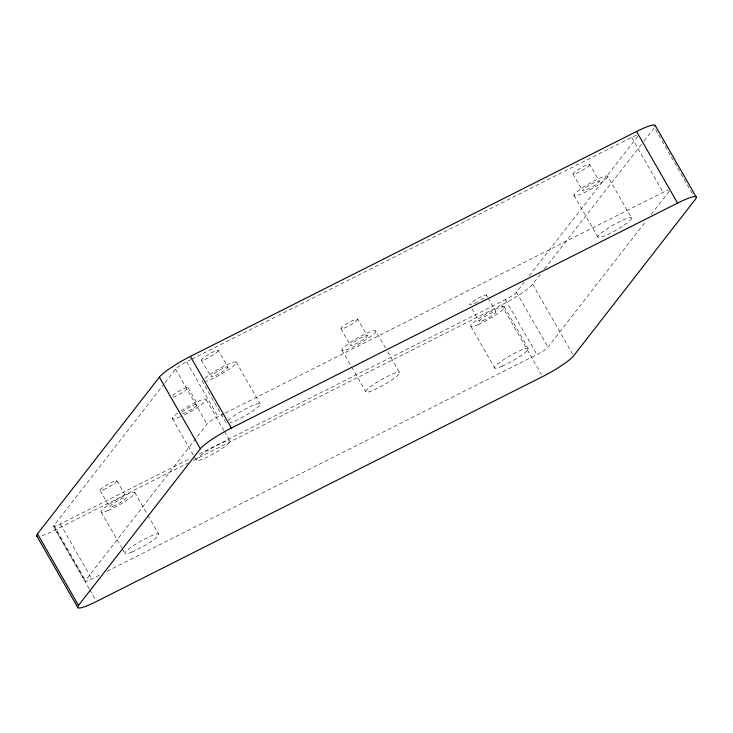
<?xml version="1.0" encoding="UTF-8"?>
<svg xmlns="http://www.w3.org/2000/svg" width="733" height="733" viewBox="0 0 733 733"><rect width="100%" height="100%" fill="white"/><g stroke="black" fill="none" stroke-linecap="round" stroke-linejoin="round"><path stroke-width="0.55" stroke-dasharray="3.67 2.75" d="M164.302 383.588L53.656 525.9A9.648 1.429 -29.8 0 0 58.777 524.782L191.011 458.143M224.161 413.632L216.409 417.553A9.657 1.429 -29.8 0 0 207.54 423.491L85.129 580.857A9.648 1.429 -29.8 0 0 90.241 579.73L99.981 574.846M164.998 382.681L176.076 368.534A9.657 1.429 -29.8 0 1 184.936 362.606L190.644 359.701M199.174 454.02L507.053 298.789A9.657 1.429 -29.8 0 0 515.922 292.861L524.177 282.324M529.098 276.002L638.012 135.99M193.274 460.406L501.601 304.974A29.1 4.306 -29.8 0 0 532.634 284.212L540.34 274.316M544.537 268.91L643.281 141.973M643.977 141.075L654.487 127.569M107.128 571.245L538.526 353.746A9.657 1.429 -29.8 0 0 547.395 347.818L646.295 220.752M651.216 214.421L669.486 190.937M191.661 359.188L633.22 136.613A9.648 1.429 -29.8 0 1 636.665 135.211M225.178 413.11L664.694 191.57A9.648 1.429 -29.8 0 1 668.139 190.159M41.891 535.667A29.091 4.297 -29.8 0 0 55.442 529.895L188.17 462.981M655.604 129.539L670.777 156.019M671.336 156.999L692.685 194.272M631.654 137.383L663.127 192.33M607.877 176.635A19.489 2.877 -29.8 0 1 581.828 193.778A19.489 2.877 -29.8 0 1 583.056 187.373A19.489 2.877 -29.8 0 1 607.877 176.635L631.718 218.26A19.489 2.877 -29.8 0 1 605.678 235.403A19.489 2.877 -29.8 0 1 606.897 228.998A19.489 2.877 -29.8 0 1 631.718 218.26M589.827 164.65A9.703 1.439 -29.8 0 1 576.862 173.18A9.703 1.439 -29.8 0 1 577.467 169.992A9.703 1.439 -29.8 0 1 589.827 164.65L599.365 181.298A9.703 1.439 -29.8 0 1 586.4 189.829A9.703 1.439 -29.8 0 1 587.005 186.649A9.703 1.439 -29.8 0 1 599.365 181.298M572.94 173.904L582.478 190.553M573.966 195.216L597.807 236.851M532.634 284.212L572.519 353.856M516.453 292.256L547.927 347.213M505.431 299.632L536.904 354.589M504.24 306.706L528.081 348.34M501.601 304.974L541.485 374.609M486.336 295.023L487.463 296.984M488.022 297.964L495.875 311.681M472.006 308.804L479.3 321.54M470.943 326.506L494.784 368.14M375.846 331.151A19.489 2.877 -29.8 0 1 350.401 348.175A19.489 2.877 -29.8 0 1 350.383 342.458A19.489 2.877 -29.8 0 1 375.846 331.151L385.494 348.001M387.766 351.968L399.687 372.785A19.489 2.877 -29.8 0 1 374.242 389.8A19.489 2.877 -29.8 0 1 374.224 384.083A19.489 2.877 -29.8 0 1 399.687 372.785M357.786 319.24A9.703 1.439 -29.8 0 1 345.115 327.715A9.703 1.439 -29.8 0 1 345.106 324.866A9.703 1.439 -29.8 0 1 357.786 319.24L367.325 335.897A9.703 1.439 -29.8 0 1 354.653 344.373A9.703 1.439 -29.8 0 1 354.644 341.523A9.703 1.439 -29.8 0 1 367.325 335.897M340.891 328.641L350.429 345.298M341.908 350.035L350.988 365.895M351.556 366.885L365.749 391.669M236.347 362.294L260.188 403.929M218.297 350.475A9.703 1.439 -29.8 0 1 206.101 358.84A9.703 1.439 -29.8 0 1 205.203 356.485A9.703 1.439 -29.8 0 1 218.297 350.475L227.835 367.123A9.703 1.439 -29.8 0 1 215.63 375.488A9.703 1.439 -29.8 0 1 214.742 373.134A9.703 1.439 -29.8 0 1 227.835 367.123M201.438 360.059L210.976 376.707M186.558 361.763L218.031 416.72M206.248 399.677L223.849 430.399M224.417 431.389L230.089 441.303A19.489 2.877 -29.8 0 1 204.351 458.391A19.489 2.877 -29.8 0 1 204.928 452.343A19.489 2.877 -29.8 0 1 230.089 441.303M188.189 387.73L197.727 404.378M175.544 369.139L207.008 424.086M172.319 418.424L193.32 455.092M193.888 456.082L196.16 460.049M134.78 492.411L147.269 514.218M147.837 515.207L158.621 534.045M116.831 480.701L126.369 497.35M100.137 490.496L109.675 507.154M101.255 512.092L121.696 547.771M122.264 548.76L125.096 553.717M60.335 524.013L91.808 578.969M53.976 525.405L85.449 580.362M53.656 526.331L85.129 581.278M55.442 529.895L89.151 588.746M89.71 589.726L95.886 600.519M182.05 412.221A9.703 1.439 -29.8 0 1 194.841 404.717A9.703 1.439 -29.8 0 1 194.584 407.383A9.703 1.439 -29.8 0 1 181.885 413.962M172.512 395.563A9.703 1.439 -29.8 0 1 185.302 388.069A9.703 1.439 -29.8 0 1 185.046 390.726A9.703 1.439 -29.8 0 1 172.347 397.304M181.088 410.709A19.489 2.877 -29.8 0 1 206.248 399.567A19.489 2.877 -29.8 0 1 181.482 416.326M180.51 416.756A19.489 2.877 -29.8 0 1 177.514 413.21M204.938 378.237A19.489 2.877 -29.8 0 1 230.272 363.33A19.489 2.877 -29.8 0 1 230.721 368.085A19.489 2.877 -29.8 0 1 205.249 381.618M202.775 380.509A19.489 2.877 -29.8 0 0 202.464 381.545L226.305 423.17A19.489 2.877 -29.8 0 0 227.157 423.546M477.485 301.914A9.703 1.439 -29.8 0 1 470.898 303.059A9.703 1.439 -29.8 0 1 485.402 295.051A9.703 1.439 -29.8 0 1 478.218 301.501M228.064 420.522A19.489 2.877 -29.8 0 1 252.94 405.441A19.489 2.877 -29.8 0 1 255.625 408.932A19.489 2.877 -29.8 0 1 229.96 422.996M103.518 489.69A9.703 1.439 -29.8 0 0 116.886 481.095A9.703 1.439 -29.8 0 0 105.048 486.006A9.703 1.439 -29.8 0 0 103.518 489.69M113.047 506.347A9.703 1.439 -29.8 0 0 126.424 497.753A9.703 1.439 -29.8 0 0 114.586 502.655A9.703 1.439 -29.8 0 0 113.047 506.347M501.986 366.234A19.489 2.877 -29.8 0 0 528.365 349.036A19.489 2.877 -29.8 0 0 503.947 359.436A19.489 2.877 -29.8 0 0 501.986 366.234M478.145 324.609A19.489 2.877 -29.8 0 0 504.524 307.411A19.489 2.877 -29.8 0 0 480.106 317.801A19.489 2.877 -29.8 0 0 478.145 324.609M482.882 320.587A9.703 1.439 -29.8 0 0 496.021 312.029A9.703 1.439 -29.8 0 0 483.862 317.206A9.703 1.439 -29.8 0 0 482.882 320.587M108.044 510.48A19.489 2.877 -29.8 0 0 134.899 493.208A19.489 2.877 -29.8 0 0 111.123 503.067A19.489 2.877 -29.8 0 0 108.044 510.48M131.885 552.105A19.489 2.877 -29.8 0 0 158.74 534.843A19.489 2.877 -29.8 0 0 134.964 544.692A19.489 2.877 -29.8 0 0 131.885 552.105"/><path stroke-width="1.1" d="M37.52 536.373A29.091 4.297 -29.8 0 1 37.511 533.826L159.363 377.183A29.1 4.306 -29.8 0 1 190.388 356.421L636.546 131.5A29.091 4.297 -29.8 0 1 655.128 126.58M78.513 605.431L200.366 448.788A29.1 4.306 -29.8 0 1 231.399 428.026L677.558 203.105A29.091 4.297 -29.8 0 1 695.489 199.174L573.637 355.817A29.1 4.306 -29.8 0 1 542.612 376.579L96.454 601.5A29.091 4.297 -29.8 0 1 78.513 605.431L37.511 533.826M655.119 125.297L696.13 196.902M636.546 131.5L677.558 203.105M190.388 356.421L231.399 428.026M159.363 377.183L200.366 448.788M36.87 536.098L77.881 607.703"/></g></svg>
